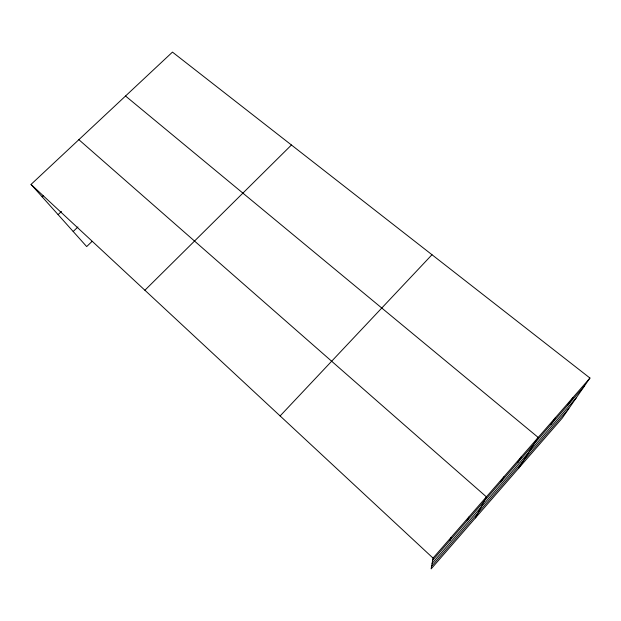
<?xml version="1.0" encoding="UTF-8"?>
<svg xmlns="http://www.w3.org/2000/svg" width="621" height="621" viewBox="0 0 621 621"><rect width="100%" height="100%" fill="white"/><g stroke="black" fill="none" stroke-linecap="round" stroke-linejoin="round"><path stroke-width="0.93" d="M589.95 378.042L433.039 558.093L431.129 568.89L562.207 418.158L589.95 378.042L172.459 52.11L31.05 184.414L86.684 246.576L92.125 241.328M449.992 540.394L451.009 537.476M467.171 520.677L468.801 517.06M475.484 517.883L486.406 496.854L78.867 139.678M501.015 481.818L503.841 476.85M517.697 462.668L521.097 457.048M518.745 468.141L538.19 437.44L125.527 96.014M551.075 424.353L555.616 417.436M567.773 405.187L572.872 397.642M432.1 563.433L576.28 397.813M431.579 566.344L568.805 408.626M432.651 560.305L584.299 386.208M280.118 415.938L431.991 254.726M144.895 290.248L291.443 144.996M73.185 231.493L77.92 226.96M58.095 214.625L61.471 211.419M42.135 196.803L43.493 195.53M31.05 184.414L433.039 558.093"/></g></svg>
